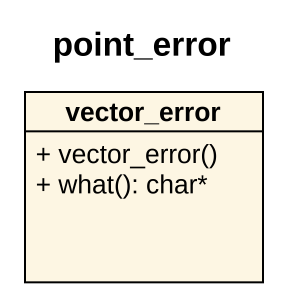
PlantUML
@startuml
title point_error
hide circle
hide empty members
skinparam classAttributeIconSize 0
class vector_error {
  + vector_error()
  + what(): char*
}
@enduml
